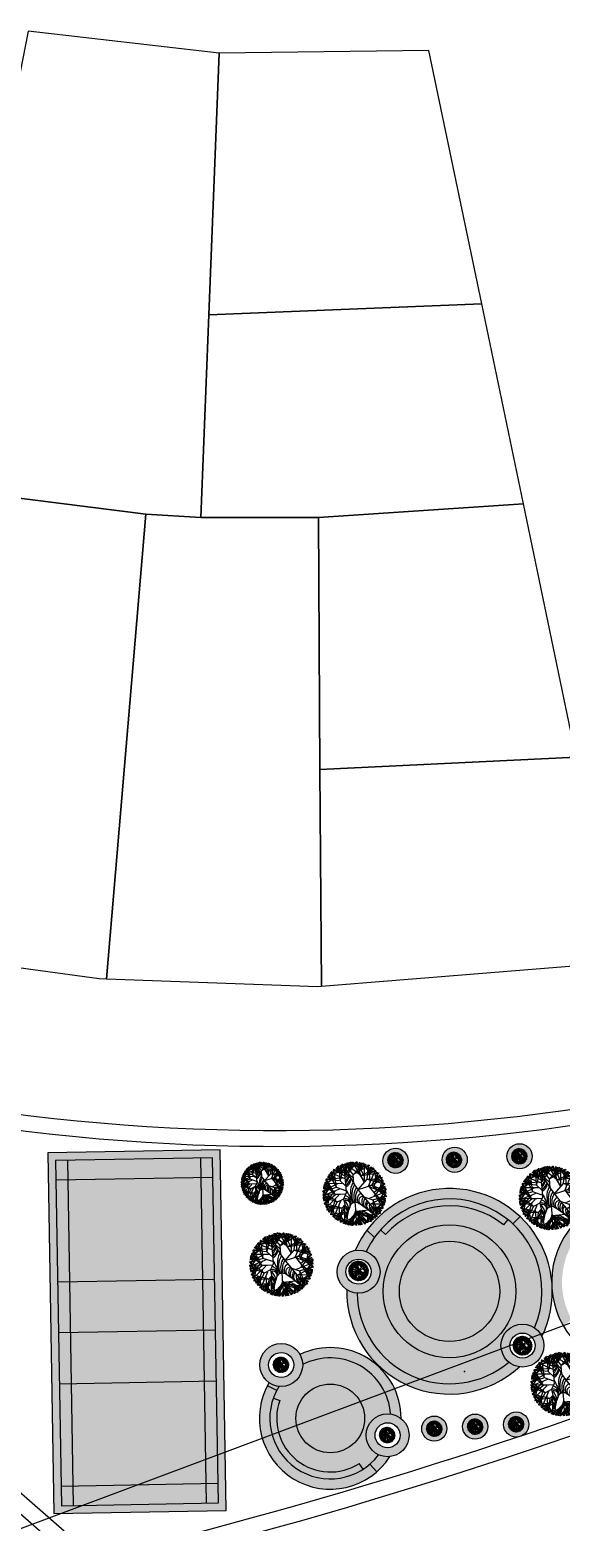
# Model space of a CAD drawing. Header units: metres. Extents: x 263639 to 269142, y 7370519 to 7372711.
# Drawn here: x 265420.4 to 265460.5, y 7371423 to 7371535.5 of the extents above; entities that cross this region are included whole.
import ezdxf

# ---------------------------------------------------------------- set-up
doc = ezdxf.new("R2010")
doc.units = ezdxf.units.M
doc.layers.add('CAY', color=94, linetype='Continuous')
doc.layers.add('LOTE', color=7, linetype='Continuous')

# ---------------------------------------------------------------- blocks, each defined once
blk = doc.blocks.new('A$C67F7105B')
at = {"layer": 'CAY', "linetype": 'Continuous'}
for p, q in [((0, 400), (290, 400)), ((583, 486), (800, 400))]:
    blk.add_line(p, q, dxfattribs=at)
for points in [[(205, 673), (198, 752)], [(261, 740), (206, 751)], [(251, 641), (206, 751)], [(221, 563), (221, 624), (218, 662), (228, 700), (235, 741), (245, 758), (247, 769)], [(266, 722), (229, 761)], [(249, 645), (238, 752)], [(265, 723), (256, 777)], [(293, 757), (288, 777)], [(482, 627), (288, 777)], [(394, 527), (389, 641), (291, 764)], [(293, 757), (299, 733)], [(332, 712), (293, 757)], [(300, 730), (324, 727), (362, 751), (407, 782), (439, 798)], [(355, 684), (312, 790)], [(365, 712), (317, 791)], [(318, 668), (321, 676), (332, 712), (356, 743), (378, 778), (394, 790), (400, 800)], [(324, 727), (346, 796)], [(325, 654), (407, 759), (437, 799)], [(332, 712), (334, 795)], [(355, 684), (389, 800)], [(480, 716), (355, 798)], [(355, 680), (355, 798)], [(528, 541), (380, 800)], [(389, 641), (432, 685), (457, 714), (491, 733), (525, 758), (544, 762), (553, 770)], [(389, 641), (544, 728), (592, 758)], [(407, 759), (455, 731), (499, 739), (552, 750), (598, 754)], [(457, 714), (428, 799)], [(530, 537), (482, 627), (433, 800)], [(528, 613), (437, 799)], [(446, 451), (563, 579), (583, 757)], [(455, 731), (502, 787)], [(457, 714), (490, 790)], [(465, 676), (511, 785)], [(467, 680), (468, 794)], [(467, 680), (543, 774)], [(487, 702), (473, 793)], [(595, 661), (511, 785)], [(528, 551), (534, 777)], [(572, 668), (579, 758)], [(600, 548), (587, 754)], [(139, 595), (15, 511)], [(41, 407), (69, 455), (61, 499), (50, 552), (47, 588)], [(132, 572), (42, 579)], [(290, 500), (221, 563), (43, 583)], [(252, 600), (46, 587)], [(159, 389), (72, 544), (46, 587)], [(167, 569), (62, 614)], [(154, 596), (65, 618)], [(72, 544), (115, 578), (125, 622), (135, 675), (146, 709)], [(132, 572), (75, 633)], [(115, 578), (82, 642)], [(170, 566), (86, 650)], [(233, 680), (88, 650)], [(284, 588), (103, 668)], [(167, 569), (109, 675)], [(173, 482), (149, 539), (132, 572), (127, 611), (117, 652), (120, 672), (117, 683)], [(218, 662), (138, 702)], [(280, 628), (140, 706)], [(275, 663), (144, 708)], [(173, 482), (152, 659), (144, 708)], [(152, 659), (205, 673), (231, 710), (251, 742)], [(249, 645), (169, 727)], [(248, 675), (174, 730)], [(218, 662), (188, 739)], [(265, 723), (279, 641), (289, 535), (297, 412), (261, 335), (275, 266), (255, 192), (229, 125), (195, 65)], [(221, 563), (266, 722)], [(314, 677), (299, 733)], [(353, 722), (299, 733)], [(314, 677), (355, 591), (403, 511), (456, 437), (512, 364), (569, 292), (627, 217), (642, 196)], [(384, 598), (318, 668)], [(340, 641), (329, 645)], [(446, 451), (619, 503), (706, 660)], [(482, 627), (539, 651), (572, 668), (611, 673), (652, 683), (672, 680), (683, 683)], [(482, 627), (659, 648), (715, 657)], [(544, 728), (578, 685), (622, 675), (675, 665), (709, 654)], [(563, 579), (624, 579), (662, 582), (700, 572), (741, 565), (758, 555), (769, 553)], [(563, 579), (734, 531), (782, 518)], [(566, 630), (650, 714)], [(569, 633), (614, 738)], [(569, 633), (675, 691)], [(572, 668), (633, 725)], [(576, 491), (668, 697)], [(578, 685), (648, 722)], [(581, 491), (761, 571)], [(596, 646), (618, 735)], [(641, 460), (708, 656)], [(641, 549), (751, 594)], [(645, 551), (727, 631)], [(645, 551), (765, 563)], [(680, 567), (648, 722)], [(659, 648), (673, 595), (710, 569), (756, 540), (783, 517)], [(662, 582), (702, 662)], [(662, 582), (739, 612)], [(673, 595), (752, 602)], [(675, 552), (730, 626)], [(722, 447), (752, 602)], [(292, 439), (173, 482), (0, 433)], [(211, 461), (0, 380)], [(181, 297), (124, 321), (88, 332), (57, 356), (22, 378), (10, 394), (0, 400)], [(116, 355), (0, 389)], [(187, 528), (1, 437)], [(86, 457), (1, 428)], [(181, 297), (41, 407), (1, 437)], [(84, 480), (2, 355)], [(66, 269), (73, 324), (49, 362), (18, 407), (2, 439)], [(120, 467), (6, 468)], [(98, 487), (7, 473)], [(86, 457), (10, 490)], [(69, 455), (13, 502)], [(124, 465), (15, 511)], [(154, 437), (18, 282)], [(290, 395), (159, 389), (18, 277)], [(249, 528), (23, 534)], [(120, 467), (26, 543)], [(159, 389), (115, 432), (86, 457), (67, 491), (42, 525), (38, 544), (30, 553)], [(202, 384), (39, 229)], [(446, 451), (436, 437), (429, 424), (423, 412), (419, 401), (416, 391), (414, 382), (413, 373), (412, 364), (412, 355), (412, 347), (411, 339), (411, 330), (411, 322), (410, 313), (410, 305), (410, 296)], [(580, 489), (641, 411), (782, 523)], [(589, 339), (800, 420)], [(619, 503), (676, 479), (712, 468), (743, 444), (778, 422), (790, 406), (800, 400)], [(619, 503), (759, 393), (804, 359)], [(641, 411), (685, 368), (714, 343), (733, 309), (758, 275), (762, 256), (770, 247)], [(641, 411), (728, 256), (758, 208)], [(646, 363), (782, 518)], [(680, 445), (798, 445)], [(684, 445), (790, 488)], [(684, 445), (800, 411)], [(712, 468), (779, 527)], [(712, 468), (795, 466)], [(712, 435), (764, 467)], [(716, 320), (798, 445)], [(734, 531), (727, 476), (751, 438), (782, 393), (798, 361)], [(727, 476), (803, 452)], [(759, 393), (731, 345), (739, 301), (750, 248), (753, 212)], [(120, 355), (2, 355)], [(73, 324), (4, 346)], [(88, 332), (5, 334)], [(88, 365), (9, 317)], [(116, 355), (10, 312)], [(141, 152), (127, 205), (90, 231), (44, 260), (17, 283)], [(237, 221), (66, 269), (18, 282)], [(88, 332), (21, 273)], [(237, 221), (176, 221), (138, 218), (100, 228), (59, 235), (42, 245), (31, 247)], [(155, 249), (35, 237)], [(78, 353), (48, 198)], [(127, 205), (48, 198)], [(159, 251), (49, 206)], [(138, 218), (61, 188)], [(125, 248), (70, 174)], [(155, 249), (73, 169)], [(159, 340), (92, 145)], [(261, 335), (181, 297), (94, 140)], [(138, 218), (98, 138)], [(120, 233), (150, 86)], [(224, 309), (132, 103)], [(200, 252), (213, 46)], [(274, 262), (237, 221), (217, 43)], [(272, 249), (266, 23)], [(297, 58), (303, 94), (315, 155), (326, 200)], [(337, 233), (326, 200)], [(335, 228), (337, 233), (346, 255), (355, 269), (363, 277), (370, 282), (377, 286), (384, 290), (390, 292), (397, 294), (403, 295), (410, 296), (417, 295), (425, 293), (433, 291), (445, 285), (460, 276), (483, 261), (514, 238), (555, 206), (589, 180)], [(410, 195), (363, 1)], [(403, 295), (411, 159), (523, 18)], [(409, 195), (571, 39)], [(409, 195), (420, 0)], [(579, 188), (411, 175), (582, 138), (572, 100), (565, 59), (555, 42), (553, 31)], [(516, 358), (627, 318), (800, 367)], [(555, 206), (673, 107)], [(555, 206), (567, 196)], [(585, 271), (777, 266)], [(613, 272), (799, 363)], [(614, 233), (757, 217)], [(627, 318), (651, 261), (668, 228), (673, 189), (680, 162)], [(627, 318), (642, 196)], [(627, 217), (700, 132)], [(627, 217), (694, 146)], [(630, 234), (714, 150)], [(633, 231), (659, 183)], [(633, 231), (738, 186)], [(635, 206), (754, 213)], [(646, 204), (735, 182)], [(661, 205), (784, 288)], [(668, 228), (725, 167)], [(668, 228), (758, 221)], [(728, 256), (685, 222), (675, 178), (673, 168)], [(676, 335), (785, 289)], [(680, 333), (774, 257)], [(680, 333), (794, 332)], [(685, 222), (722, 152)], [(702, 313), (793, 327)], [(714, 343), (799, 372)], [(714, 343), (790, 310)], [(731, 345), (787, 298)], [(256, 72), (222, 115), (178, 125), (125, 135), (91, 146)], [(269, 167), (141, 152), (92, 144)], [(269, 152), (261, 149), (228, 132), (189, 127), (148, 117), (128, 120), (117, 117)], [(231, 167), (125, 109)], [(234, 170), (150, 86)], [(222, 115), (158, 82)], [(228, 132), (167, 75)], [(204, 154), (182, 65)], [(231, 167), (186, 62)], [(205, 139), (266, 49)], [(266, 54), (248, 50), (212, 47)], [(267, 78), (256, 72), (213, 46)], [(228, 132), (221, 42)], [(266, 40), (256, 38), (247, 30)], [(266, 37), (257, 26)], [(297, 58), (294, 25)], [(345, 69), (298, 13)], [(411, 159), (302, 12)], [(411, 159), (368, 115), (343, 86), (309, 67), (320, 11)], [(349, 2), (412, 173), (310, 7)], [(343, 86), (310, 10)], [(318, 11), (411, 175)], [(413, 124), (327, 7)], [(411, 159), (332, 6)], [(343, 86), (372, 1)], [(531, 66), (476, 73), (438, 49), (393, 18), (361, 2)], [(503, 181), (393, 41), (363, 1)], [(503, 181), (479, 124), (468, 88), (444, 57), (422, 22), (406, 10), (400, 0)], [(405, 152), (531, 66), (518, 18)], [(410, 174), (656, 92)], [(411, 175), (518, 18)], [(411, 159), (637, 80)], [(445, 116), (411, 0)], [(412, 173), (503, 181), (660, 94)], [(435, 88), (483, 9)], [(445, 120), (445, 2)], [(445, 116), (488, 10)], [(447, 78), (602, 48)], [(476, 73), (454, 4)], [(468, 88), (466, 5)], [(468, 88), (527, 21)], [(631, 136), (595, 127), (569, 90), (540, 44), (517, 17)], [(549, 159), (594, 50)], [(551, 155), (631, 73)], [(551, 155), (563, 35)], [(552, 125), (626, 70)], [(567, 120), (634, 134)], [(579, 185), (579, 184)], [(582, 138), (662, 98)], [(582, 138), (612, 61)], [(595, 127), (602, 48)], [(631, 136), (634, 134)], [(652, 117), (656, 92)], [(660, 109), (654, 91)], [(694, 146), (722, 152)]]:
    blk.add_lwpolyline(points, dxfattribs=at)
for centre, radius, start, end in [((247, 836), 71.6, 277.5661, 304.56), ((349, 663), 116, 119.7276, 137.3236), ((259, 756), 33.9, 280.5315, 1.29), ((288, 777), 0, 0, 69.12), ((400, 400), 400, 129.4477, 130.2817), ((92, 876), 251, 314.9799, 325.3709), ((242, 726), 58.3, 303.7147, 3.9578), ((229, 707), 75.5, 310.1186, 358.9245), ((249, 681), 61.9, 300.5165, 5.265), ((145, 749), 204, 312.306, 332.0196), ((236, 642), 93, 304.4895, 2.0484), ((121, 691), 230, 317.018, 342.9955), ((183, 658), 185, 306.4971, 338.8549), ((241, 591), 117, 296.542, 356.042), ((249, 279), 105, 352.4809, 72.251), ((5682, 3024), 5969, 205.527, 207.2969), ((600, 417), 251, 151.115, 210.4036), ((597, 383), 233, 146.4684, 203.6147), ((564, 366), 175, 140.8631, 203.7689), ((514, 329), 81.8, 113.5816, 212.0636), ((285, 275), 64.5, 330.0376, 111.8449), ((195, 202), 132, 359.3253, 57.9212), ((290, 264), 54.9, 337.5968, 116.6748), ((124, 122), 208, 17.6271, 43.5597), ((200, 153), 111, 354.4983, 47.2364), ((467, 299), 26.3, 212.0636, 265.0648), ((506, 310), 54.4, 84.0464, 244.9691), ((568, 297), 79.8, 130.0074, 227.4868), ((603, 277), 94.5, 138.9709, 207.1911), ((532, 258), 26.8, 227.4868, 237.4894), ((656, 255), 119, 148.7631, 198.7447), ((616, 244), 67.4, 134.5233, 235.8354), ((782, 242), 199, 171.8001, 201.851), ((646, 195), 49.8, 129.7164, 226.2222), ((663, 178), 52.6, 132.7891, 232.4397), ((671, 170), 43.7, 132.885, 235.6882), ((400, 400), 400, 332.1778, 333.4541), ((400, 400), 400, 343.8089, 345.2637), ((240, -9), 63.6, 32.6625, 65.7733), ((220, -72), 119, 53.5386, 67.194), ((228, -93), 126, 60.5636, 72.8075), ((284, 81), 17.7, 10.373, 192.0671), ((261, 40), 38.4, 21.6879, 80.4986), ((259, 27), 34.6, 356.004, 77.4729), ((277, 106), 27.9, 342.9193, 108.1993), ((280, 141), 28.2, 358.81, 112.435), ((273, 118), 34.4, 354.8267, 96.2902), ((282, 103), 22, 347.6089, 125.5428), ((285, 95), 18.3, 337.8676, 147.7654), ((346, 85), 44.2, 162.9193, 180.9834), ((663, 155), 28.3, 98.7371, 257.7911), ((679, 142), 27.1, 101.7032, 246.9468), ((400, 400), 400, 309.6778, 310.2817), ((1039, 1891), 1804, 257.7911, 258.5068), ((696, 134), 32.1, 121.214, 223.3484), ((699, 123), 23.8, 102.7696, 211.7341)]:
    blk.add_arc(centre, radius, start, end, dxfattribs=at)

msp = doc.modelspace()

# ---------------------------------------------------------------- hatches: boundary and pattern name
at = {"true_color": 0xf7f281}
h = msp.add_hatch(color=51, dxfattribs=at)
h.dxf.hatch_style = 1
h.paths.add_polyline_path([(265439.04, 7371432.88), (265438.35, 7371433.24, 0.827679), (265446.58, 7371426.75), (265446.07, 7371427.33, -0.827679)])
h.paths.add_polyline_path([(265471.33, 7371453.54), (265471.21, 7371453.86, 0.583529), (265470.18, 7371446.74), (265470.42, 7371446.99, -0.586855)])
at = {"true_color": 0x7aafdf}
h = msp.add_hatch(color=143, dxfattribs=at)
h.dxf.hatch_style = 1
h.paths.add_polyline_path([(265458.29, 7371450.54, 1), (265456.4, 7371450.54, 1)])
h.paths.add_polyline_path([(265456.83, 7371450.29), (265456.83, 7371450.29), (265456.82, 7371450.29), (265456.75, 7371450.22), (265456.79, 7371450.22), (265456.82, 7371450.24)], flags=16)
h.paths.add_polyline_path([(265456.77, 7371450.5), (265456.77, 7371450.5), (265456.76, 7371450.5), (265456.68, 7371450.47), (265456.71, 7371450.46), (265456.75, 7371450.46)], flags=16)
h.paths.add_polyline_path([(265456.8, 7371450.72), (265456.8, 7371450.72), (265456.79, 7371450.72), (265456.7, 7371450.72), (265456.73, 7371450.7), (265456.76, 7371450.69)], flags=16)
h.paths.add_polyline_path([(265456.94, 7371450.98), (265456.95, 7371450.98), (265456.95, 7371450.98), (265456.95, 7371450.98, 0.002393)], flags=16)
h.paths.add_polyline_path([(265456.91, 7371450.9), (265456.91, 7371450.91), (265456.91, 7371450.91), (265456.82, 7371450.95), (265456.84, 7371450.92), (265456.86, 7371450.89)], flags=16)
h.paths.add_polyline_path([(265457.22, 7371450.89), (265457.24, 7371450.89), (265457.24, 7371450.89), (265457.22, 7371450.91), (265457.22, 7371450.91)], flags=0)
h.paths.add_polyline_path([(265457.18, 7371450.95), (265457.13, 7371451.01), (265457.13, 7371451), (265457.13, 7371450.97, 0.042487), (265457.16, 7371451.03, -0.11619), (265457.14, 7371451.01, -0.293107), (265457.22, 7371450.89), (265457.19, 7371450.93, -0.222608), (265457.15, 7371450.87), (265457.15, 7371450.83, 0.063117), (265457.18, 7371450.9, 0.169421), (265457.19, 7371450.95, 0.787885), (265457.2, 7371451.06, -0.03845), (265457.17, 7371451.01, -0.274179), (265457.19, 7371450.92), (265457.2, 7371450.94), (265457.19, 7371450.98, -0.277905), (265457.2, 7371450.88, -0.061902), (265457.15, 7371450.83), (265457.16, 7371450.77, 0.264278), (265457.22, 7371450.89, 0.484069), (265457.17, 7371451.02, -0.043817), (265457.13, 7371450.97), (265457.15, 7371450.9, 0.14525)], flags=16)
h.paths.add_polyline_path([(265456.98, 7371450.81), (265457.06, 7371450.82), (265457.06, 7371450.86), (265457.06, 7371450.92), (265457.03, 7371450.93), (265456.84, 7371450.87), (265456.88, 7371450.84)], flags=16)
h.paths.add_polyline_path([(265457.07, 7371450.77), (265457.14, 7371450.7, 0.215128), (265457.25, 7371450.96), (265457.24, 7371450.98), (265457.2, 7371451.02), (265457.12, 7371451.02), (265457.15, 7371450.9), (265457.11, 7371450.93), (265457.1, 7371450.93), (265457.12, 7371450.76)], flags=16)
h.paths.add_polyline_path([(265457.16, 7371450.65, 0.00823), (265457.29, 7371450.39), (265457.3, 7371450.39, -0.253463), (265457.25, 7371450.74, -0.193205)], flags=16)
at = {"true_color": 0xfecc66}
h = msp.add_hatch(color=31, dxfattribs=at)
h.dxf.hatch_style = 1
h.paths.add_polyline_path([(265434.77, 7371451.02), (265421.78, 7371450.8), (265422.25, 7371423.69), (265422.32, 7371423.62), (265435.23, 7371423.84)])
h.paths.add_polyline_path([(265434.65, 7371424.41), (265422.82, 7371424.2), (265422.37, 7371450.23), (265434.2, 7371450.43)], flags=16)
h.paths.add_polyline_path([(265433.73, 7371425.87), (265423.68, 7371425.7), (265423.28, 7371448.77), (265433.34, 7371448.94)], flags=0)
at = {"true_color": 0xfeeab9}
h = msp.add_hatch(color=254, dxfattribs=at)
h.dxf.hatch_style = 1
h.paths.add_polyline_path([(265434.2, 7371450.43), (265433.31, 7371450.42), (265433.34, 7371448.94), (265434.22, 7371448.95)])
h.paths.add_polyline_path([(265433.47, 7371441.25), (265434.36, 7371441.26), (265434.22, 7371448.95), (265433.34, 7371448.94)])
h.paths.add_polyline_path([(265434.36, 7371441.26), (265433.47, 7371441.25), (265433.54, 7371437.4), (265434.42, 7371437.42)])
h.paths.add_polyline_path([(265434.42, 7371437.42), (265433.54, 7371437.4), (265433.6, 7371433.56), (265434.49, 7371433.58)])
h.paths.add_polyline_path([(265434.49, 7371433.58), (265433.6, 7371433.56), (265433.73, 7371425.87), (265434.62, 7371425.89)])
h.paths.add_polyline_path([(265434.62, 7371425.89), (265433.73, 7371425.87), (265433.76, 7371424.39), (265434.65, 7371424.41)])
h.paths.add_polyline_path([(265423.68, 7371425.7), (265423.7, 7371424.22), (265433.76, 7371424.39), (265433.73, 7371425.87)])
h.paths.add_polyline_path([(265423.68, 7371425.7), (265422.79, 7371425.68), (265422.82, 7371424.2), (265423.7, 7371424.22)])
h.paths.add_polyline_path([(265423.55, 7371433.39), (265422.66, 7371433.37), (265422.79, 7371425.68), (265423.68, 7371425.7)])
h.paths.add_polyline_path([(265423.48, 7371437.23), (265422.59, 7371437.22), (265422.66, 7371433.37), (265423.55, 7371433.39)])
h.paths.add_polyline_path([(265422.59, 7371437.22), (265423.48, 7371437.23), (265423.41, 7371441.08), (265422.53, 7371441.06)])
h.paths.add_polyline_path([(265423.28, 7371448.77), (265422.39, 7371448.75), (265422.53, 7371441.06), (265423.41, 7371441.08)])
h.paths.add_polyline_path([(265423.26, 7371450.25), (265422.37, 7371450.23), (265422.39, 7371448.75), (265423.28, 7371448.77)])
h.paths.add_polyline_path([(265423.26, 7371450.25), (265423.28, 7371448.77), (265433.34, 7371448.94), (265433.31, 7371450.42)])
at = {"true_color": 0x7aafdf}
h = msp.add_hatch(color=143, dxfattribs=at)
h.dxf.hatch_style = 1
h.paths.add_polyline_path([(265448.95, 7371450.2, 1), (265447.06, 7371450.2, 1)])
h.paths.add_polyline_path([(265448.53, 7371449.97), (265448.52, 7371449.98), (265448.52, 7371449.98)], flags=16)
h.paths.add_polyline_path([(265448.52, 7371449.99), (265448.55, 7371449.99), (265448.54, 7371449.99), (265448.52, 7371449.99, -0.002934)], flags=16)
h.paths.add_polyline_path([(265448.52, 7371450.07), (265448.53, 7371450.06), (265448.55, 7371450.06, 0.015076), (265448.56, 7371450.09)], flags=16)
h.paths.add_polyline_path([(265447.95, 7371450.11), (265447.96, 7371450.11, -0.253463), (265447.91, 7371450.45, -0.166647), (265447.83, 7371450.37), (265447.84, 7371450.32, 0.00696)], flags=16)
h.paths.add_polyline_path([(265447.63, 7371450.24), (265447.63, 7371450.24), (265447.63, 7371450.25)], flags=16)
h.paths.add_polyline_path([(265448.17, 7371450.19), (265448.16, 7371450.2, 0.845983), (265448.12, 7371450.05, 0.500373), (265448.17, 7371450.01, -0.469582)], flags=16)
h.paths.add_polyline_path([(265448.23, 7371449.85), (265448.23, 7371449.84), (265448.24, 7371449.84)], flags=0)
h.paths.add_polyline_path([(265448.24, 7371449.84), (265448.13, 7371449.88), (265448.12, 7371449.86), (265448.21, 7371449.83), (265448.24, 7371449.84)], flags=16)
h.paths.add_polyline_path([(265448.27, 7371449.87), (265448.27, 7371449.87), (265448.26, 7371449.85), (265448.28, 7371449.83)], flags=16)
h = msp.add_hatch(color=143, dxfattribs=at)
h.dxf.hatch_style = 1
h.paths.add_polyline_path([(265453.4, 7371450.28, 1), (265451.51, 7371450.28, 1)])
at = {"true_color": 0xfeeab9}
h = msp.add_hatch(color=254, dxfattribs=at)
h.dxf.hatch_style = 1
h.paths.add_polyline_path([(265433.34, 7371448.94), (265423.28, 7371448.77), (265423.41, 7371441.08), (265433.47, 7371441.25)])
h.paths.add_polyline_path([(265433.54, 7371437.4), (265433.47, 7371441.25), (265423.41, 7371441.08), (265423.48, 7371437.23)])
h.paths.add_polyline_path([(265423.48, 7371437.23), (265423.55, 7371433.39), (265433.6, 7371433.56), (265433.54, 7371437.4)])
h.paths.add_polyline_path([(265423.55, 7371433.39), (265423.68, 7371425.7), (265433.73, 7371425.87), (265433.6, 7371433.56)])
at = {"true_color": 0xf8991e}
h = msp.add_hatch(color=30, dxfattribs=at)
h.dxf.hatch_style = 1
h.paths.add_polyline_path([(265456.84, 7371445.45), (265457.38, 7371446.01, 0.448857), (265445.84, 7371444.97), (265446.41, 7371444.43, -0.452809)])
at = {"true_color": 0xb569ad}
h = msp.add_hatch(color=223, dxfattribs=at)
h.dxf.hatch_style = 1
h.paths.add_polyline_path([(265456.46, 7371445.78), (265456.13, 7371445.38, 0.400517), (265447.25, 7371444.65), (265446.86, 7371445, 0.070875), (265445.77, 7371443.36, -0.313625), (265446.83, 7371441.84, -0.434868), (265445.1, 7371440.23, 0.630277), (265456.55, 7371435.02, -0.225696), (265455.96, 7371436.27, -0.601325), (265458.48, 7371437.61, 0.335615)])
h.paths.add_polyline_path([(265457.08, 7371440.36, -1), (265447.06, 7371440.36, -1)], flags=16)
h.paths.add_polyline_path([(265455.85, 7371440.36, -1), (265448.29, 7371440.36, -1)], flags=0)
at = {"true_color": 0xf7f281}
h = msp.add_hatch(color=51, dxfattribs=at)
h.dxf.hatch_style = 1
h.paths.add_polyline_path([(265456.13, 7371445.38), (265456.46, 7371445.78, 0.400517), (265446.86, 7371445), (265447.25, 7371444.65, -0.400517)])
h.paths.add_polyline_path([(265473.82, 7371440.61, 1), (265470.58, 7371440.61, 1)])
h.paths.add_polyline_path([(265471.25, 7371440.61, -1), (265473.14, 7371440.61, -1)], flags=16)
at = {"true_color": 0xb569ad}
h = msp.add_hatch(color=223, dxfattribs=at)
h.dxf.hatch_style = 1
h.paths.add_polyline_path([(265465.09, 7371446.74, -0.126537), (265464.7, 7371447.45, 0.332744), (265459.77, 7371441.24, -0.032524), (265459.82, 7371440.23, 0.09718), (265460.62, 7371437.81), (265461.3, 7371438.19, -0.501305)])
h.paths.add_polyline_path([(265472.1, 7371442.23, -0.088734), (265472.66, 7371442.16), (265472.68, 7371442.19), (265472.67, 7371442.19), (265472.65, 7371442.19), (265472.76, 7371442.54), (265472.67, 7371442.53), (265472.62, 7371442.51), (265472.64, 7371442.53), (265472.38, 7371442.5), (265472.42, 7371442.74), (265472.41, 7371442.75), (265472.38, 7371442.74), (265472.43, 7371442.79), (265472.43, 7371442.82), (265472.35, 7371442.87), (265472.21, 7371443), (265472.19, 7371443), (265472.43, 7371443.29), (265472.34, 7371443.31), (265472.29, 7371443.32), (265472.43, 7371443.4), (265472.4, 7371443.44), (265472.09, 7371443.44), (265472.19, 7371443.6), (265472.18, 7371443.61), (265472.15, 7371443.62), (265472.17, 7371443.63), (265472.13, 7371443.68), (265472.07, 7371443.71), (265472.21, 7371443.71), (265472.18, 7371443.75), (265472.09, 7371443.92), (265472.08, 7371443.93), (265472.28, 7371444.04, 0.223513), (265467.84, 7371447.5, -0.126537), (265467.48, 7371446.78, -0.303655)])
at = {"true_color": 0x7aafdf}
h = msp.add_hatch(color=143, dxfattribs=at)
h.dxf.hatch_style = 1
h.paths.add_polyline_path([(265457.38, 7371446.01), (265456.84, 7371445.45, -0.315631), (265458.48, 7371437.61, -0.134872), (265459.04, 7371436.96, 0.109708), (265459.82, 7371440.23, -0.038154), (265459.77, 7371441.24, 0.17763)])
h = msp.add_hatch(color=143, dxfattribs=at)
h.dxf.hatch_style = 1
h.paths.add_polyline_path([(265457.34, 7371434.67, -0.134872), (265456.55, 7371435.02, -0.630277), (265445.1, 7371440.23, -0.12911), (265444.32, 7371440.49, 0.660346)])
h.paths.add_polyline_path([(265446.41, 7371444.43), (265445.84, 7371444.97, 0.057321), (265444.96, 7371443.44, -0.12911), (265445.77, 7371443.36, -0.044619)])
at = {"true_color": 0xf7f281}
h = msp.add_hatch(color=51, dxfattribs=at)
h.dxf.hatch_style = 1
h.paths.add_polyline_path([(265447.06, 7371440.36, 1), (265457.08, 7371440.36, 1)])
h.paths.add_polyline_path([(265455.85, 7371440.36, -1), (265448.29, 7371440.36, -1)], flags=16)
at = {"true_color": 0xf8991e}
h = msp.add_hatch(color=30, dxfattribs=at)
h.dxf.hatch_style = 1
h.paths.add_polyline_path([(265455.85, 7371440.36, 1), (265448.29, 7371440.36, 1)])
h.paths.add_polyline_path([(265439.28, 7371432.14), (265438.79, 7371432.31, 0.717269), (265445.56, 7371426.95), (265445.27, 7371427.39, -0.717269)])
at = {"true_color": 0x7aafdf}
h = msp.add_hatch(color=143, dxfattribs=at)
h.dxf.hatch_style = 1
h.paths.add_polyline_path([(265446.83, 7371441.84, 1), (265443.59, 7371441.84, 1)])
h.paths.add_polyline_path([(265444.27, 7371441.84, -1), (265446.16, 7371441.84, -1)], flags=16)
h.paths.add_polyline_path([(265445.25, 7371441.19), (265445.25, 7371441.18), (265445.26, 7371441.19)], flags=0)
h.paths.add_polyline_path([(265445.16, 7371441.16), (265445.17, 7371441.15), (265445.21, 7371441.18)], flags=0)
h.paths.add_polyline_path([(265445.28, 7371441.31), (265445.28, 7371441.3), (265445.29, 7371441.3)], flags=0)
h.paths.add_polyline_path([(265444.96, 7371441.2), (265444.92, 7371441.15, 0.523806), (265445.02, 7371441.18, 0.069771)], flags=0)
h.paths.add_polyline_path([(265445.1, 7371442.15, -0.166647), (265445, 7371442.05), (265445.01, 7371441.99, 0.007226), (265445.15, 7371441.7), (265445.17, 7371441.7, -0.259426)], flags=0)
h.paths.add_polyline_path([(265445.42, 7371441.82), (265445.41, 7371441.83, 0.845983), (265445.36, 7371441.64, 0.500373), (265445.43, 7371441.59, -0.469582)], flags=0)
at = {"true_color": 0xf8991e}
h = msp.add_hatch(color=30, dxfattribs=at)
h.dxf.hatch_style = 1
h.paths.add_polyline_path([(265459.19, 7371436.27, 1), (265455.96, 7371436.27, 1)])
h.paths.add_polyline_path([(265456.63, 7371436.27, -1), (265458.52, 7371436.27, -1)], flags=16)
at = {"true_color": 0xf7f281}
h = msp.add_hatch(color=51, dxfattribs=at)
h.dxf.hatch_style = 1
h.paths.add_polyline_path([(265437.76, 7371434.81, 1), (265441, 7371434.81, 1)])
h.paths.add_polyline_path([(265440.33, 7371434.81, -1), (265438.43, 7371434.81, -1)], flags=16)
h.paths.add_polyline_path([(265439.73, 7371435.24), (265439.73, 7371435.24), (265439.74, 7371435.24), (265439.77, 7371435.33), (265439.74, 7371435.32), (265439.72, 7371435.29)], flags=0)
h.paths.add_polyline_path([(265439.78, 7371435.12), (265439.78, 7371435.12), (265439.85, 7371435.19), (265439.8, 7371435.2), (265439.8, 7371435.2)], flags=0)
h.paths.add_polyline_path([(265439.86, 7371435.07), (265439.86, 7371435.07), (265439.88, 7371435.07), (265439.86, 7371435.07), (265439.86, 7371435.07)], flags=0)
h.paths.add_polyline_path([(265439.92, 7371434.86), (265439.92, 7371434.85), (265439.93, 7371434.85), (265440.01, 7371434.89), (265439.98, 7371434.9), (265439.94, 7371434.9)], flags=0)
h.paths.add_polyline_path([(265439.95, 7371434.78), (265439.96, 7371434.77), (265439.95, 7371434.78)], flags=0)
h.paths.add_polyline_path([(265439.89, 7371434.54), (265439.89, 7371434.55), (265439.88, 7371434.55)], flags=0)
h.paths.add_polyline_path([(265439.89, 7371434.56), (265439.91, 7371434.56), (265439.91, 7371434.56), (265439.89, 7371434.57, -0.002934)], flags=0)
at = {"true_color": 0xf8991e}
h = msp.add_hatch(color=30, dxfattribs=at)
h.dxf.hatch_style = 1
h.paths.add_polyline_path([(265440.8, 7371435.6, -0.124595), (265441, 7371434.83, -0.536907), (265447.63, 7371431.12, -0.135885), (265448.42, 7371430.77, 0.551132)])
h.paths.add_polyline_path([(265447.58, 7371427.91, -0.135885), (265446.73, 7371428.04, -0.053116), (265446.07, 7371427.33), (265446.58, 7371426.75, 0.072174)])
h.paths.add_polyline_path([(265438.48, 7371433.47, 0.012284), (265438.35, 7371433.24), (265439.04, 7371432.88, -0.020294), (265439.22, 7371433.2, -0.124595)])
at = {"true_color": 0x7aafdf}
h = msp.add_hatch(color=143, dxfattribs=at)
h.dxf.hatch_style = 1
h.paths.add_polyline_path([(265441, 7371434.83, -0.002475), (265441, 7371434.81, -0.442849), (265439.22, 7371433.2, 0.054497), (265438.79, 7371432.31), (265439.28, 7371432.14, 0.717269), (265445.27, 7371427.39), (265445.56, 7371426.95, 0.088312), (265446.73, 7371428.04, -0.294142), (265445.78, 7371429.51, -0.45678), (265447.63, 7371431.12, 0.536907)])
h.paths.add_polyline_path([(265445.67, 7371430.78, -1), (265440.49, 7371430.78, -1)], flags=16)
at = {"true_color": 0xb569ad}
h = msp.add_hatch(color=223, dxfattribs=at)
h.dxf.hatch_style = 1
h.paths.add_polyline_path([(265440.49, 7371430.78, 1), (265445.67, 7371430.78, 1)])
at = {"true_color": 0xf8991e}
h = msp.add_hatch(color=30, dxfattribs=at)
h.dxf.hatch_style = 1
h.paths.add_polyline_path([(265449.01, 7371429.51, 1), (265445.78, 7371429.51, 1)])
h.paths.add_polyline_path([(265446.45, 7371429.51, -1), (265448.34, 7371429.51, -1)], flags=16)
at = {"true_color": 0x7aafdf}
h = msp.add_hatch(color=143, dxfattribs=at)
h.dxf.hatch_style = 1
h.paths.add_polyline_path([(265453.05, 7371430.16, 1), (265454.95, 7371430.16, 1)])
h = msp.add_hatch(color=143, dxfattribs=at)
h.dxf.hatch_style = 1
h.paths.add_polyline_path([(265458.05, 7371430.32, 1), (265456.15, 7371430.32, 1)])
h = msp.add_hatch(color=143, dxfattribs=at)
h.dxf.hatch_style = 1
h.paths.add_polyline_path([(265451.87, 7371430.01, 1), (265449.98, 7371430.01, 1)])

# ---------------------------------------------------------------- linework, layer by layer
at = {"color": 0, "linetype": 'ByBlock'}
for p, q in [((265434.77, 7371451.02), (265421.78, 7371450.8)), ((265421.78, 7371450.8), (265422.25, 7371423.62)), ((265434.2, 7371450.43), (265422.37, 7371450.23)), ((265422.37, 7371450.23), (265422.82, 7371424.2)), ((265423.26, 7371450.25), (265423.7, 7371424.22)), ((265433.76, 7371424.39), (265433.31, 7371450.42)), ((265434.65, 7371424.41), (265434.2, 7371450.43)), ((265435.23, 7371423.84), (265434.77, 7371451.02)), ((265434.22, 7371448.95), (265422.39, 7371448.75)), ((265434.36, 7371441.26), (265422.53, 7371441.06)), ((265434.42, 7371437.42), (265422.59, 7371437.22)), ((265434.49, 7371433.58), (265422.66, 7371433.37)), ((265422.79, 7371425.68), (265434.62, 7371425.89)), ((265422.82, 7371424.2), (265434.65, 7371424.41)), ((265422.25, 7371423.62), (265435.23, 7371423.84))]:
    msp.add_line(p, q, dxfattribs=at)
for p, q in [((265456.46, 7371445.78), (265456.13, 7371445.38)), ((265456.84, 7371445.45), (265457.39, 7371446.01)), ((265446.41, 7371444.43), (265445.84, 7371444.97)), ((265446.86, 7371445), (265447.25, 7371444.65)), ((265439.04, 7371432.88), (265438.35, 7371433.24)), ((265438.79, 7371432.31), (265439.28, 7371432.14)), ((265413.67, 7371428.88), (265422.22, 7371421.4)), ((265414.46, 7371429.78), (265423.01, 7371422.3)), ((265445.56, 7371426.95), (265445.27, 7371427.39)), ((265446.07, 7371427.33), (265446.58, 7371426.74))]:
    msp.add_line(p, q)
msp.add_lwpolyline([(264487.38, 7371030.18), (264985.47, 7371330.63), (265022.81, 7371337.41), (265406.25, 7371417.45), (265476.66, 7371443.78), (265534.86, 7371470.72), (265583.1, 7371515.8), (265604.02, 7371549.54), (265617.82, 7371582.61), (265627.42, 7371622.1), (265743.62, 7371953.15), (265695.09, 7371971.24), (265680.95, 7371981.49), (265641.1, 7372007.93), (264744.16, 7371821.12)])
for centre, radius in [((265457.35, 7371450.54), 0.949), ((265448, 7371450.2), 0.949), ((265452.46, 7371450.28), 0.949), ((265452.07, 7371440.36), 5.01), ((265445.21, 7371441.84), 1.62), ((265452.07, 7371440.36), 3.78), ((265445.21, 7371441.84), 0.945), ((265457.57, 7371436.27), 1.62), ((265457.57, 7371436.27), 0.945), ((265439.38, 7371434.81), 1.62), ((265439.38, 7371434.81), 0.945), ((265443.08, 7371430.78), 2.59), ((265447.4, 7371429.51), 1.62), ((265454, 7371430.16), 0.949), ((265457.1, 7371430.32), 0.949), ((265447.4, 7371429.51), 0.945), ((265450.92, 7371430.01), 0.949)]:
    msp.add_circle(centre, radius)
for centre, radius, start, end in [((265439.05, 7371608.54), 156.05, 262.5245, 303.5844), ((265439.05, 7371608.54), 157.25, 262.5245, 303.5844), ((265335.31, 7371794.28), 384.72, 284.0047, 301.1528), ((265335.31, 7371794.28), 385.92, 284.0047, 301.1528), ((265452.07, 7371440.36), 7.75, 334.0005, 156.6), ((265452.07, 7371440.36), 6.97, 336.8045, 154.5386), ((265452.07, 7371440.36), 6.45, 51.0147, 138.3224), ((265466.38, 7371441.05), 6.61, 104.7808, 342.538), ((265452.07, 7371440.36), 7.75, 179.0402, 312.7947), ((265443.08, 7371430.78), 5.34, 359.9164, 115.3587), ((265443.08, 7371430.78), 4.56, 4.2672, 117.1939), ((265443.08, 7371430.78), 5.34, 149.6641, 327.4471), ((265443.08, 7371430.78), 4.56, 147.8289, 323.0964), ((265443.08, 7371430.78), 4.04, 160.3063, 302.909)]:
    msp.add_arc(centre, radius, start, end)
at = {"color": 143, "true_color": 0x7aafdf}
msp.add_arc((265452.07, 7371440.36), 6.97, 181.1016, 309.9907, dxfattribs=at)
msp.add_point((265453.19, 7371434.32))
at = {"layer": 'LOTE', "color": 7}
for points in [[(265429.17, 7371498.95), (265429.17, 7371498.95), (265433.31, 7371498.69), (265433.92, 7371513.98), (265434.71, 7371533.7), (265420.3, 7371535.37), (265413.56, 7371500.99), (265416.04, 7371500.6), (265429.17, 7371498.95)], [(265434.71, 7371533.7), (265434.71, 7371533.7), (265433.92, 7371513.98), (265454.5, 7371514.81), (265450.52, 7371533.91), (265434.71, 7371533.7)], [(265442.18, 7371498.69), (265457.64, 7371499.73), (265457.64, 7371499.73), (265454.5, 7371514.81), (265433.92, 7371513.98), (265433.31, 7371498.69), (265442.18, 7371498.69)], [(265416.04, 7371500.6), (265416.04, 7371500.6), (265410.16, 7371466.06), (265425.65, 7371463.95), (265426.22, 7371463.92), (265429.17, 7371498.95), (265416.04, 7371500.6)], [(265442.18, 7371498.69), (265442.18, 7371498.69), (265442.3, 7371479.69), (265461.62, 7371480.64), (265457.64, 7371499.73), (265442.18, 7371498.69)], [(265433.31, 7371498.69), (265433.31, 7371498.69), (265429.17, 7371498.95), (265426.22, 7371463.92), (265442.14, 7371463.33), (265442.41, 7371463.36), (265442.3, 7371479.69), (265442.18, 7371498.69), (265433.31, 7371498.69)], [(265464.84, 7371465.18), (265464.84, 7371465.18), (265461.62, 7371480.64), (265442.3, 7371479.69), (265442.41, 7371463.36), (265464.84, 7371465.18)]]:
    msp.add_lwpolyline(points, close=True, dxfattribs=at)

# ---------------------------------------------------------------- block references
at = {"layer": 'CAY'}
for p, xscale, yscale, zscale, rotation in [((265442.55, 7371445.28), 0.005997099636714888, 0.005997099636714888, 0.005997099636714888, 0.9832373324163501), ((265447.41, 7371449.65), 0.001472097513690446, 0.001472097513690446, 0.001472097513690446, 0.9832373324163501), ((265451.82, 7371449.67), 0.001472097513690446, 0.001472097513690446, 0.001472097513690446, 0.9832373324163501), ((265456.75, 7371449.94), 0.001472097513690446, 0.001472097513690446, 0.001472097513690446, 0.9832373324163501), ((265436.38, 7371446.87), 0.00400169995384524, 0.00400169995384524, 0.00400169995384524, 0.9832373324163501), ((265457.35, 7371444.96), 0.005997099636714888, 0.005997099636714888, 0.005997099636714888, 0.9832373324163501), ((265437.04, 7371439.94), 0.005997099636714888, 0.005997099636714888, 0.005997099636714888, 0.9832373324163501), ((265444.48, 7371441.14), 0.001854250540407702, 0.001854250540407702, 0.001854250540407702, 0.98323733241635), ((265456.87, 7371435.53), 0.001786037073693407, 0.001786037073693407, 0.001786037073693407, 0.98323733241635), ((265458.23, 7371430.92), 0.005997099636714888, 0.005997099636714888, 0.005997099636714888, 0.9832373324163501), ((265438.78, 7371434.22), 0.001472097513690446, 0.001472097513690446, 0.001472097513690446, 0.9832373324163501), ((265446.79, 7371428.92), 0.001472097513690446, 0.001472097513690446, 0.001472097513690446, 0.9832373324163501), ((265450.34, 7371429.4), 0.001472097513690446, 0.001472097513690446, 0.001472097513690446, 0.9832373324163501), ((265453.42, 7371429.56), 0.001472097513690446, 0.001472097513690446, 0.001472097513690446, 0.9832373324163501), ((265456.51, 7371429.74), 0.001472097513690446, 0.001472097513690446, 0.001472097513690446, 0.9832373324163501)]:
    msp.add_blockref('A$C67F7105B', p, dxfattribs=dict(at, xscale=xscale, yscale=yscale, zscale=zscale, rotation=rotation))

doc.saveas('drawing.dxf')
